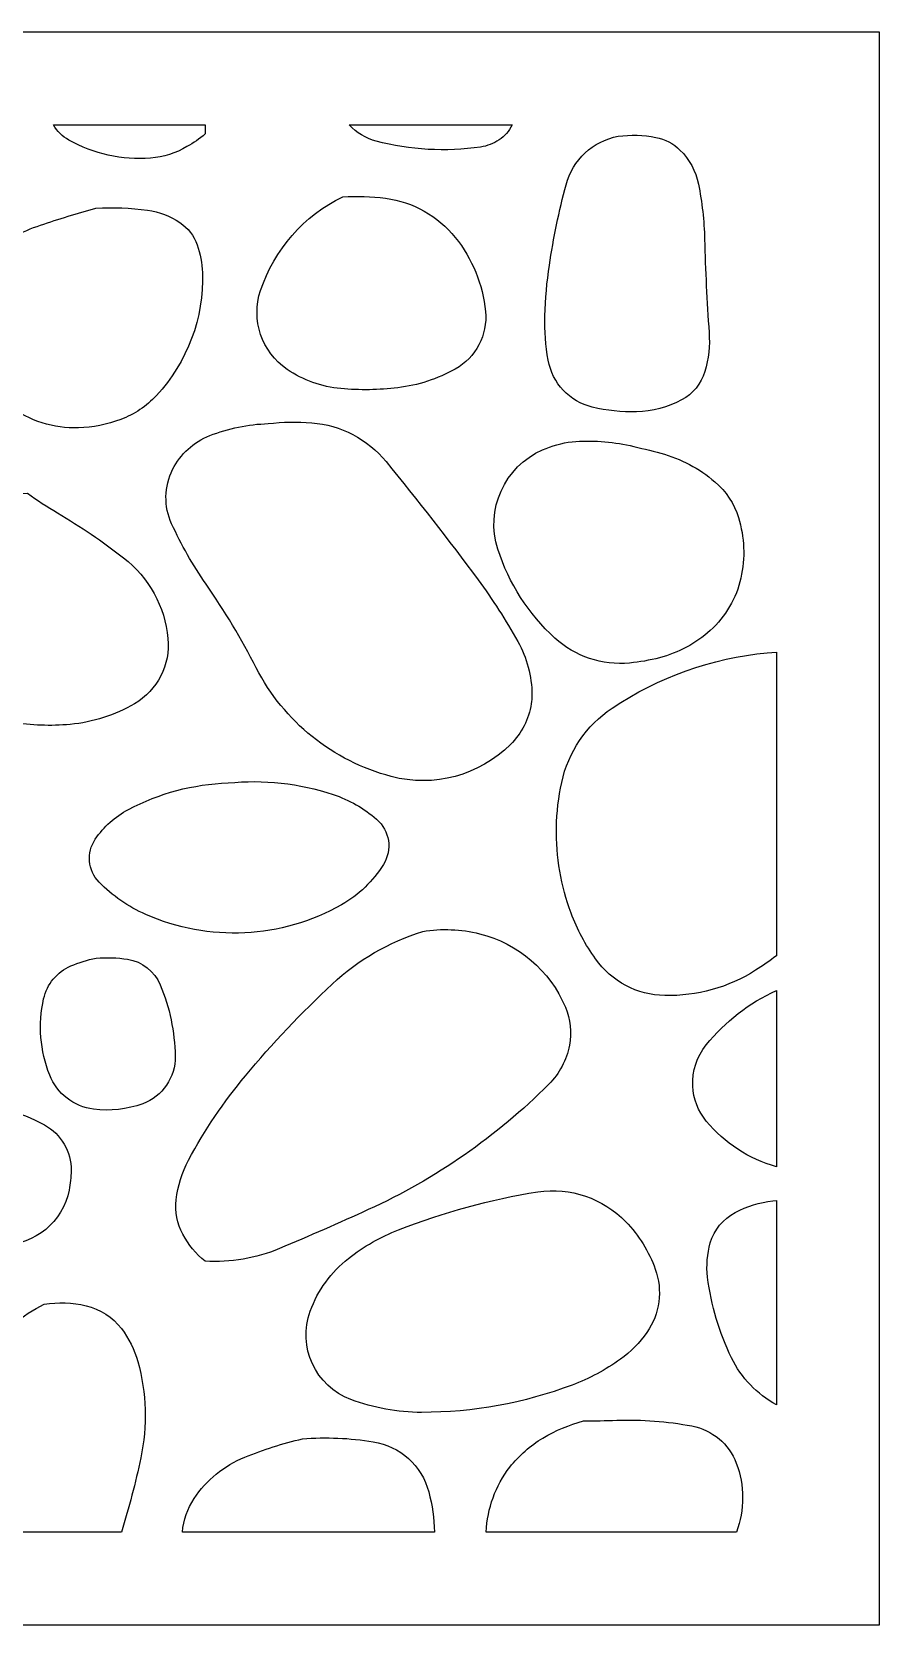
# Model space of a CAD drawing. Header units: centimetres. Extents: x -27 to -14.5, y -9 to -3.3.
# Drawn here: x -17.55 to -14.53, y -9 to -3.31 of the extents above; entities that cross this region are included whole.
import ezdxf

# ---------------------------------------------------------------- set-up
doc = ezdxf.new("R2010")
doc.units = ezdxf.units.CM
doc.header["$MEASUREMENT"] = 0
doc.layers.add('layer 1', color=7, linetype='Continuous')

msp = doc.modelspace()

# ---------------------------------------------------------------- linework, layer by layer
at = {"layer": 'layer 1', "color": 250}
for points, knots in [([(-26.99914, -3.31352), (-26.99914, -3.31352), (-26.99914, -9.00022), (-26.99914, -9.00022), (-26.99914, -9.00022), (-26.99914, -9.00022), (-14.52993, -9.00022), (-14.52993, -9.00022), (-14.52993, -9.00022), (-14.52993, -9.00022), (-14.52993, -3.31352), (-14.52993, -3.31352), (-14.52993, -3.31352), (-14.52993, -3.31352), (-26.99914, -3.31352), (-26.99914, -3.31352)], [0, 0, 0, 0, 0.2, 0.2, 0.2, 0.2, 0.4, 0.4, 0.4, 0.4, 0.6, 0.6, 0.6, 0.6, 1, 1, 1, 1]), ([(-16.93309, -3.64577), (-16.93309, -3.64577), (-17.47383, -3.64577), (-17.47383, -3.64577), (-17.47383, -3.64577), (-17.46082, -3.66822), (-17.44213, -3.68678), (-17.41956, -3.6996), (-17.41956, -3.6996), (-17.33097, -3.7499), (-17.22929, -3.77233), (-17.12769, -3.76395), (-17.12769, -3.76395), (-17.08202, -3.76018), (-17.03772, -3.74632), (-16.99806, -3.72322), (-16.99806, -3.72322), (-16.97518, -3.70992), (-16.95346, -3.69477), (-16.93309, -3.67778), (-16.93309, -3.67778), (-16.93309, -3.67778), (-16.93309, -3.64577), (-16.93309, -3.64577)], [0, 0, 0, 0, 0.1428571, 0.1428571, 0.1428571, 0.1428571, 0.2857143, 0.2857143, 0.2857143, 0.2857143, 0.4285714, 0.4285714, 0.4285714, 0.4285714, 0.5714286, 0.5714286, 0.5714286, 0.5714286, 0.7142857, 0.7142857, 0.7142857, 0.7142857, 1, 1, 1, 1]), ([(-16.41933, -3.64577), (-16.3935, -3.6739), (-16.36023, -3.69394), (-16.32332, -3.70359), (-16.32332, -3.70359), (-16.20196, -3.7355), (-16.07538, -3.74263), (-15.95115, -3.72448), (-15.95115, -3.72448), (-15.9276, -3.72101), (-15.90504, -3.71251), (-15.88509, -3.6994), (-15.88509, -3.6994), (-15.865, -3.68617), (-15.84898, -3.66759), (-15.83892, -3.64577), (-15.83892, -3.64577), (-15.83892, -3.64577), (-16.41933, -3.64577), (-16.41933, -3.64577)], [0, 0, 0, 0, 0.1666667, 0.1666667, 0.1666667, 0.1666667, 0.3333333, 0.3333333, 0.3333333, 0.3333333, 0.5, 0.5, 0.5, 0.5, 0.6666667, 0.6666667, 0.6666667, 0.6666667, 1, 1, 1, 1]), ([(-15.46097, -3.68597), (-15.55091, -3.70328), (-15.62291, -3.77045), (-15.64632, -3.85893), (-15.64632, -3.85893), (-15.6714, -3.95359), (-15.69123, -4.04965), (-15.70571, -4.14651), (-15.70571, -4.14651), (-15.71472, -4.20644), (-15.72009, -4.26691), (-15.72188, -4.32757), (-15.72188, -4.32757), (-15.72345, -4.38057), (-15.71946, -4.43358), (-15.71003, -4.48573), (-15.71003, -4.48573), (-15.69512, -4.5676), (-15.6336, -4.633), (-15.5527, -4.65283), (-15.5527, -4.65283), (-15.50116, -4.66553), (-15.44805, -4.67119), (-15.39495, -4.66994), (-15.39495, -4.66994), (-15.33878, -4.66856), (-15.28368, -4.65398), (-15.23414, -4.62733), (-15.23414, -4.62733), (-15.19415, -4.60591), (-15.16444, -4.56939), (-15.15143, -4.52593), (-15.15143, -4.52593), (-15.138, -4.4808), (-15.13285, -4.4336), (-15.13621, -4.38665), (-15.13621, -4.38665), (-15.1442, -4.27583), (-15.14944, -4.16498), (-15.15218, -4.05395), (-15.15218, -4.05395), (-15.15385, -3.98761), (-15.16128, -3.92166), (-15.17436, -3.85664), (-15.17436, -3.85664), (-15.18366, -3.81054), (-15.20655, -3.76825), (-15.24002, -3.73529), (-15.24002, -3.73529), (-15.26353, -3.7121), (-15.29326, -3.69645), (-15.32566, -3.69027), (-15.32566, -3.69027), (-15.37028, -3.68165), (-15.41593, -3.68024), (-15.46097, -3.68597)], [0, 0, 0, 0, 0.0666667, 0.0666667, 0.0666667, 0.0666667, 0.1333333, 0.1333333, 0.1333333, 0.1333333, 0.2, 0.2, 0.2, 0.2, 0.2666667, 0.2666667, 0.2666667, 0.2666667, 0.3333333, 0.3333333, 0.3333333, 0.3333333, 0.4, 0.4, 0.4, 0.4, 0.4666667, 0.4666667, 0.4666667, 0.4666667, 0.5333333, 0.5333333, 0.5333333, 0.5333333, 0.6, 0.6, 0.6, 0.6, 0.6666667, 0.6666667, 0.6666667, 0.6666667, 0.7333333, 0.7333333, 0.7333333, 0.7333333, 0.8, 0.8, 0.8, 0.8, 0.8666667, 0.8666667, 0.8666667, 0.8666667, 1, 1, 1, 1]), ([(-16.44228, -3.90218), (-16.58107, -3.96966), (-16.68675, -4.0901), (-16.73555, -4.23648), (-16.73555, -4.23648), (-16.7703, -4.34111), (-16.73168, -4.45603), (-16.64068, -4.51818), (-16.64068, -4.51818), (-16.5838, -4.55701), (-16.51798, -4.58072), (-16.44934, -4.58692), (-16.44934, -4.58692), (-16.38174, -4.59304), (-16.31355, -4.59197), (-16.24615, -4.58378), (-16.24615, -4.58378), (-16.17415, -4.57505), (-16.10455, -4.55239), (-16.04116, -4.51702), (-16.04116, -4.51702), (-15.96759, -4.47597), (-15.92539, -4.39537), (-15.93358, -4.31151), (-15.93358, -4.31151), (-15.94303, -4.21484), (-15.9804, -4.12313), (-16.04117, -4.04747), (-16.04117, -4.04747), (-16.10298, -3.9706), (-16.19188, -3.92044), (-16.28959, -3.90742), (-16.28959, -3.90742), (-16.34019, -3.9006), (-16.3913, -3.89893), (-16.44228, -3.90218)], [0, 0, 0, 0, 0.1, 0.1, 0.1, 0.1, 0.2, 0.2, 0.2, 0.2, 0.3, 0.3, 0.3, 0.3, 0.4, 0.4, 0.4, 0.4, 0.5, 0.5, 0.5, 0.5, 0.6, 0.6, 0.6, 0.6, 0.7, 0.7, 0.7, 0.7, 0.8, 0.8, 0.8, 0.8, 1, 1, 1, 1]), ([(-17.32259, -3.94263), (-17.38913, -3.96114), (-17.45515, -3.98142), (-17.52054, -4.00356), (-17.52054, -4.00356), (-17.58635, -4.02581), (-17.64827, -4.05814), (-17.70411, -4.09949), (-17.70411, -4.09949), (-17.76863, -4.14725), (-17.80655, -4.22283), (-17.80613, -4.3031), (-17.80613, -4.3031), (-17.8055, -4.43998), (-17.74043, -4.56845), (-17.63032, -4.64988), (-17.63032, -4.64988), (-17.55948, -4.70219), (-17.47309, -4.72925), (-17.38503, -4.72672), (-17.38503, -4.72672), (-17.33351, -4.72526), (-17.2826, -4.71518), (-17.23442, -4.69702), (-17.23442, -4.69702), (-17.18582, -4.67865), (-17.14226, -4.64936), (-17.10691, -4.61137), (-17.10691, -4.61137), (-16.99651, -4.49245), (-16.9376, -4.33481), (-16.94286, -4.17265), (-16.94286, -4.17265), (-16.94401, -4.13896), (-16.95031, -4.10558), (-16.96154, -4.07377), (-16.96154, -4.07377), (-16.97298, -4.04135), (-16.99459, -4.01353), (-17.02314, -3.99433), (-17.02314, -3.99433), (-17.05777, -3.97105), (-17.09723, -3.95602), (-17.13854, -3.95025), (-17.13854, -3.95025), (-17.19946, -3.94185), (-17.26109, -3.9393), (-17.32259, -3.94263), (-17.32259, -3.94263), (-17.32259, -3.94263), (-17.32259, -3.94263), (-17.32259, -3.94263)], [0, 0, 0, 0, 0.0714286, 0.0714286, 0.0714286, 0.0714286, 0.1428571, 0.1428571, 0.1428571, 0.1428571, 0.2142857, 0.2142857, 0.2142857, 0.2142857, 0.2857143, 0.2857143, 0.2857143, 0.2857143, 0.3571429, 0.3571429, 0.3571429, 0.3571429, 0.4285714, 0.4285714, 0.4285714, 0.4285714, 0.5, 0.5, 0.5, 0.5, 0.5714286, 0.5714286, 0.5714286, 0.5714286, 0.6428571, 0.6428571, 0.6428571, 0.6428571, 0.7142857, 0.7142857, 0.7142857, 0.7142857, 0.7857143, 0.7857143, 0.7857143, 0.7857143, 0.8571429, 0.8571429, 0.8571429, 0.8571429, 1, 1, 1, 1]), ([(-16.70838, -4.71181), (-16.77986, -4.71391), (-16.85038, -4.72831), (-16.91694, -4.75454), (-16.91694, -4.75454), (-16.97444, -4.77712), (-17.02146, -4.82024), (-17.04916, -4.87545), (-17.04916, -4.87545), (-17.07951, -4.9362), (-17.08087, -5.00727), (-17.05274, -5.06908), (-17.05274, -5.06908), (-17.01842, -5.14444), (-16.97738, -5.21654), (-16.93016, -5.28456), (-16.93016, -5.28456), (-16.86382, -5.38018), (-16.80389, -5.48021), (-16.75089, -5.5838), (-16.75089, -5.5838), (-16.65275, -5.77546), (-16.47798, -5.91631), (-16.26985, -5.97131), (-16.26985, -5.97131), (-16.11778, -6.0115), (-15.95598, -5.9681), (-15.84459, -5.8571), (-15.84459, -5.8571), (-15.80501, -5.81763), (-15.77897, -5.76664), (-15.77017, -5.71144), (-15.77017, -5.71144), (-15.76848, -5.70114), (-15.76768, -5.69064), (-15.76775, -5.68015), (-15.76775, -5.68015), (-15.76831, -5.61329), (-15.78569, -5.5476), (-15.81844, -5.48928), (-15.81844, -5.48928), (-15.86105, -5.41315), (-15.90828, -5.33958), (-15.95971, -5.26904), (-15.95971, -5.26904), (-16.06572, -5.12577), (-16.1753, -4.98512), (-16.28832, -4.84721), (-16.28832, -4.84721), (-16.35414, -4.76692), (-16.44976, -4.71696), (-16.55325, -4.70878), (-16.55325, -4.70878), (-16.60496, -4.70468), (-16.65691, -4.70572), (-16.70838, -4.71181)], [0, 0, 0, 0, 0.0666667, 0.0666667, 0.0666667, 0.0666667, 0.1333333, 0.1333333, 0.1333333, 0.1333333, 0.2, 0.2, 0.2, 0.2, 0.2666667, 0.2666667, 0.2666667, 0.2666667, 0.3333333, 0.3333333, 0.3333333, 0.3333333, 0.4, 0.4, 0.4, 0.4, 0.4666667, 0.4666667, 0.4666667, 0.4666667, 0.5333333, 0.5333333, 0.5333333, 0.5333333, 0.6, 0.6, 0.6, 0.6, 0.6666667, 0.6666667, 0.6666667, 0.6666667, 0.7333333, 0.7333333, 0.7333333, 0.7333333, 0.8, 0.8, 0.8, 0.8, 0.8666667, 0.8666667, 0.8666667, 0.8666667, 1, 1, 1, 1]), ([(-15.62478, -4.77621), (-15.66111, -4.78078), (-15.69669, -4.7906), (-15.73028, -4.80545), (-15.73028, -4.80545), (-15.86629, -4.86567), (-15.93495, -5.0186), (-15.8893, -5.1602), (-15.8893, -5.1602), (-15.85025, -5.28174), (-15.78024, -5.39096), (-15.68599, -5.47706), (-15.68599, -5.47706), (-15.61377, -5.54308), (-15.51711, -5.57551), (-15.41971, -5.56628), (-15.41971, -5.56628), (-15.38382, -5.56292), (-15.34823, -5.55672), (-15.31339, -5.5476), (-15.31339, -5.5476), (-15.2459, -5.53016), (-15.18366, -5.49658), (-15.13191, -5.44989), (-15.13191, -5.44989), (-15.07712, -5.40043), (-15.03902, -5.33516), (-15.02287, -5.26306), (-15.02287, -5.26306), (-15.00691, -5.19148), (-15.00985, -5.11705), (-15.03147, -5.04693), (-15.03147, -5.04693), (-15.04679, -4.9974), (-15.07576, -4.95322), (-15.11522, -4.91951), (-15.11522, -4.91951), (-15.17117, -4.87157), (-15.23709, -4.83681), (-15.30813, -4.81752), (-15.30813, -4.81752), (-15.34445, -4.80765), (-15.38108, -4.79861), (-15.41783, -4.79042), (-15.41783, -4.79042), (-15.48572, -4.77532), (-15.55543, -4.7705), (-15.62478, -4.77621)], [0, 0, 0, 0, 0.0769231, 0.0769231, 0.0769231, 0.0769231, 0.1538462, 0.1538462, 0.1538462, 0.1538462, 0.2307692, 0.2307692, 0.2307692, 0.2307692, 0.3076923, 0.3076923, 0.3076923, 0.3076923, 0.3846154, 0.3846154, 0.3846154, 0.3846154, 0.4615385, 0.4615385, 0.4615385, 0.4615385, 0.5384615, 0.5384615, 0.5384615, 0.5384615, 0.6153846, 0.6153846, 0.6153846, 0.6153846, 0.6923077, 0.6923077, 0.6923077, 0.6923077, 0.7692308, 0.7692308, 0.7692308, 0.7692308, 0.8461538, 0.8461538, 0.8461538, 0.8461538, 1, 1, 1, 1]), ([(-17.56725, -4.96035), (-17.56725, -4.96035), (-17.75302, -4.96912), (-17.75302, -4.96912), (-17.75302, -4.96912), (-17.79248, -4.9826), (-17.82934, -5.00255), (-17.86218, -5.02826), (-17.86218, -5.02826), (-17.91339, -5.06824), (-17.94446, -5.1286), (-17.9473, -5.19357), (-17.9473, -5.19357), (-17.94972, -5.24837), (-17.94677, -5.30325), (-17.93847, -5.35752), (-17.93847, -5.35752), (-17.92725, -5.43046), (-17.90804, -5.50193), (-17.88106, -5.57068), (-17.88106, -5.57068), (-17.83781, -5.68088), (-17.73948, -5.75993), (-17.62255, -5.77839), (-17.62255, -5.77839), (-17.55365, -5.78931), (-17.4837, -5.79162), (-17.41422, -5.78523), (-17.41422, -5.78523), (-17.3334, -5.77785), (-17.25509, -5.75268), (-17.1851, -5.71153), (-17.1851, -5.71153), (-17.10334, -5.66363), (-17.05684, -5.57279), (-17.06576, -5.47847), (-17.06576, -5.47847), (-17.07646, -5.36466), (-17.13377, -5.26042), (-17.22424, -5.19038), (-17.22424, -5.19038), (-17.29919, -5.13227), (-17.37769, -5.07896), (-17.45926, -5.03063), (-17.45926, -5.03063), (-17.49628, -5.00875), (-17.53229, -4.98533), (-17.56725, -4.96035)], [0, 0, 0, 0, 0.0769231, 0.0769231, 0.0769231, 0.0769231, 0.1538462, 0.1538462, 0.1538462, 0.1538462, 0.2307692, 0.2307692, 0.2307692, 0.2307692, 0.3076923, 0.3076923, 0.3076923, 0.3076923, 0.3846154, 0.3846154, 0.3846154, 0.3846154, 0.4615385, 0.4615385, 0.4615385, 0.4615385, 0.5384615, 0.5384615, 0.5384615, 0.5384615, 0.6153846, 0.6153846, 0.6153846, 0.6153846, 0.6923077, 0.6923077, 0.6923077, 0.6923077, 0.7692308, 0.7692308, 0.7692308, 0.7692308, 0.8461538, 0.8461538, 0.8461538, 0.8461538, 1, 1, 1, 1]), ([(-14.89597, -6.61081), (-14.89597, -6.61081), (-14.89597, -5.52806), (-14.89597, -5.52806), (-14.89597, -5.52806), (-14.89597, -5.52806), (-14.92914, -5.52954), (-14.92914, -5.52954), (-14.92914, -5.52954), (-15.12709, -5.54854), (-15.31716, -5.61649), (-15.48227, -5.72738), (-15.48227, -5.72738), (-15.57431, -5.7892), (-15.63864, -5.88429), (-15.66185, -5.99261), (-15.66185, -5.99261), (-15.67324, -6.04562), (-15.67948, -6.09956), (-15.68043, -6.15366), (-15.68043, -6.15366), (-15.68231, -6.25781), (-15.66469, -6.36133), (-15.62847, -6.45894), (-15.62847, -6.45894), (-15.60642, -6.51698), (-15.57703, -6.57198), (-15.54104, -6.62256), (-15.54104, -6.62256), (-15.48404, -6.70276), (-15.39252, -6.7512), (-15.29417, -6.75313), (-15.29417, -6.75313), (-15.17978, -6.75545), (-15.06727, -6.72416), (-14.9705, -6.66308), (-14.9705, -6.66308), (-14.94478, -6.64692), (-14.9199, -6.62949), (-14.89597, -6.61081)], [0, 0, 0, 0, 0.0909091, 0.0909091, 0.0909091, 0.0909091, 0.1818182, 0.1818182, 0.1818182, 0.1818182, 0.2727273, 0.2727273, 0.2727273, 0.2727273, 0.3636364, 0.3636364, 0.3636364, 0.3636364, 0.4545455, 0.4545455, 0.4545455, 0.4545455, 0.5454545, 0.5454545, 0.5454545, 0.5454545, 0.6363636, 0.6363636, 0.6363636, 0.6363636, 0.7272727, 0.7272727, 0.7272727, 0.7272727, 0.8181818, 0.8181818, 0.8181818, 0.8181818, 1, 1, 1, 1]), ([(-16.85153, -5.9944), (-16.9757, -5.99838), (-17.09725, -6.03081), (-17.20698, -6.08907), (-17.20698, -6.08907), (-17.25426, -6.11426), (-17.29478, -6.15047), (-17.32499, -6.19477), (-17.32499, -6.19477), (-17.35765, -6.24262), (-17.35197, -6.30694), (-17.31135, -6.34831), (-17.31135, -6.34831), (-17.26371, -6.39681), (-17.20745, -6.43584), (-17.14532, -6.46346), (-17.14532, -6.46346), (-16.92019, -6.56348), (-16.66103, -6.55078), (-16.44681, -6.42892), (-16.44681, -6.42892), (-16.38573, -6.39427), (-16.33441, -6.34475), (-16.29736, -6.28504), (-16.29736, -6.28504), (-16.26493, -6.23265), (-16.27521, -6.16453), (-16.32172, -6.12402), (-16.32172, -6.12402), (-16.36716, -6.08446), (-16.41989, -6.05433), (-16.47705, -6.03534), (-16.47705, -6.03534), (-16.59755, -5.99513), (-16.72517, -5.98118), (-16.85153, -5.9944)], [0, 0, 0, 0, 0.1, 0.1, 0.1, 0.1, 0.2, 0.2, 0.2, 0.2, 0.3, 0.3, 0.3, 0.3, 0.4, 0.4, 0.4, 0.4, 0.5, 0.5, 0.5, 0.5, 0.6, 0.6, 0.6, 0.6, 0.7, 0.7, 0.7, 0.7, 0.8, 0.8, 0.8, 0.8, 1, 1, 1, 1]), ([(-16.15736, -6.52413), (-16.27774, -6.5618), (-16.38804, -6.62603), (-16.48011, -6.71209), (-16.48011, -6.71209), (-16.59009, -6.81485), (-16.69348, -6.92432), (-16.78982, -7.03987), (-16.78982, -7.03987), (-16.86728, -7.13287), (-16.93514, -7.23353), (-16.99219, -7.34031), (-16.99219, -7.34031), (-17.01579, -7.38443), (-17.0307, -7.43262), (-17.03614, -7.48227), (-17.03614, -7.48227), (-17.04078, -7.52467), (-17.03259, -7.5675), (-17.01275, -7.60518), (-17.01275, -7.60518), (-16.9931, -7.64255), (-16.96594, -7.67539), (-16.93309, -7.70173), (-16.93309, -7.70173), (-16.84251, -7.70689), (-16.75204, -7.69134), (-16.66849, -7.6562), (-16.66849, -7.6562), (-16.56207, -7.61147), (-16.45637, -7.56519), (-16.35141, -7.51731), (-16.35141, -7.51731), (-16.11169, -7.40785), (-15.89378, -7.2563), (-15.70791, -7.06959), (-15.70791, -7.06959), (-15.67003, -7.03158), (-15.64443, -6.98314), (-15.63424, -6.93051), (-15.63424, -6.93051), (-15.62543, -6.88475), (-15.63035, -6.83741), (-15.64851, -6.79448), (-15.64851, -6.79448), (-15.70383, -6.66393), (-15.81709, -6.56694), (-15.95458, -6.53255), (-15.95458, -6.53255), (-16.0209, -6.51593), (-16.08987, -6.51309), (-16.15736, -6.52413)], [0, 0, 0, 0, 0.0714286, 0.0714286, 0.0714286, 0.0714286, 0.1428571, 0.1428571, 0.1428571, 0.1428571, 0.2142857, 0.2142857, 0.2142857, 0.2142857, 0.2857143, 0.2857143, 0.2857143, 0.2857143, 0.3571429, 0.3571429, 0.3571429, 0.3571429, 0.4285714, 0.4285714, 0.4285714, 0.4285714, 0.5, 0.5, 0.5, 0.5, 0.5714286, 0.5714286, 0.5714286, 0.5714286, 0.6428571, 0.6428571, 0.6428571, 0.6428571, 0.7142857, 0.7142857, 0.7142857, 0.7142857, 0.7857143, 0.7857143, 0.7857143, 0.7857143, 0.8571429, 0.8571429, 0.8571429, 0.8571429, 1, 1, 1, 1]), ([(-17.32227, -6.61983), (-17.35324, -6.62571), (-17.38346, -6.63498), (-17.41237, -6.64756), (-17.41237, -6.64756), (-17.46144, -6.66895), (-17.49738, -6.7124), (-17.5091, -6.76457), (-17.5091, -6.76457), (-17.52952, -6.8555), (-17.52202, -6.95042), (-17.48764, -7.037), (-17.48764, -7.037), (-17.46135, -7.10305), (-17.40141, -7.14966), (-17.33088, -7.15889), (-17.33088, -7.15889), (-17.27184, -7.16656), (-17.21179, -7.15974), (-17.15592, -7.13906), (-17.15592, -7.13906), (-17.08527, -7.11292), (-17.03888, -7.04503), (-17.04015, -6.96967), (-17.04015, -6.96967), (-17.04172, -6.88221), (-17.05967, -6.79575), (-17.09325, -6.71493), (-17.09325, -6.71493), (-17.1135, -6.66623), (-17.15758, -6.63164), (-17.20966, -6.62361), (-17.20966, -6.62361), (-17.24691, -6.61784), (-17.28469, -6.61658), (-17.32227, -6.61983)], [0, 0, 0, 0, 0.1, 0.1, 0.1, 0.1, 0.2, 0.2, 0.2, 0.2, 0.3, 0.3, 0.3, 0.3, 0.4, 0.4, 0.4, 0.4, 0.5, 0.5, 0.5, 0.5, 0.6, 0.6, 0.6, 0.6, 0.7, 0.7, 0.7, 0.7, 0.8, 0.8, 0.8, 0.8, 1, 1, 1, 1]), ([(-14.89597, -7.3642), (-14.89597, -7.3642), (-14.89597, -6.73455), (-14.89597, -6.73455), (-14.89597, -6.73455), (-14.99316, -6.77947), (-15.07871, -6.84602), (-15.1463, -6.92915), (-15.1463, -6.92915), (-15.17989, -6.9705), (-15.19709, -7.02278), (-15.19452, -7.07608), (-15.19452, -7.07608), (-15.19227, -7.12196), (-15.17536, -7.1658), (-15.14619, -7.2012), (-15.14619, -7.2012), (-15.08143, -7.27982), (-14.9941, -7.3367), (-14.89597, -7.3642)], [0, 0, 0, 0, 0.1666667, 0.1666667, 0.1666667, 0.1666667, 0.3333333, 0.3333333, 0.3333333, 0.3333333, 0.5, 0.5, 0.5, 0.5, 0.6666667, 0.6666667, 0.6666667, 0.6666667, 1, 1, 1, 1]), ([(-18.63087, -6.94825), (-18.66363, -6.97428), (-18.68853, -7.00902), (-18.70268, -7.04848), (-18.70268, -7.04848), (-18.70887, -7.0657), (-18.71106, -7.08406), (-18.70919, -7.10222), (-18.70919, -7.10222), (-18.70325, -7.15889), (-18.67906, -7.21201), (-18.64022, -7.25364), (-18.64022, -7.25364), (-18.59792, -7.29902), (-18.54639, -7.33491), (-18.48918, -7.35895), (-18.48918, -7.35895), (-18.35968, -7.41331), (-18.23162, -7.47105), (-18.10505, -7.53202), (-18.10505, -7.53202), (-18.04322, -7.56183), (-17.9791, -7.58691), (-17.91341, -7.60696), (-17.91341, -7.60696), (-17.82974, -7.63247), (-17.74264, -7.64495), (-17.6552, -7.64412), (-17.6552, -7.64412), (-17.53954, -7.64286), (-17.44067, -7.56079), (-17.41832, -7.44732), (-17.41832, -7.44732), (-17.4138, -7.42444), (-17.41148, -7.40114), (-17.41118, -7.37774), (-17.41118, -7.37774), (-17.41055, -7.31009), (-17.44696, -7.24758), (-17.50616, -7.21485), (-17.50616, -7.21485), (-17.55013, -7.1906), (-17.59704, -7.17202), (-17.64575, -7.15974), (-17.64575, -7.15974), (-17.76597, -7.1294), (-17.88526, -7.09529), (-18.00334, -7.0574), (-18.00334, -7.0574), (-18.02938, -7.04911), (-18.0555, -7.04093), (-18.08153, -7.03285), (-18.08153, -7.03285), (-18.25954, -6.97796), (-18.44458, -6.94951), (-18.63087, -6.94825), (-18.63087, -6.94825), (-18.63087, -6.94825), (-18.63087, -6.94825), (-18.63087, -6.94825)], [0, 0, 0, 0, 0.0625, 0.0625, 0.0625, 0.0625, 0.125, 0.125, 0.125, 0.125, 0.1875, 0.1875, 0.1875, 0.1875, 0.25, 0.25, 0.25, 0.25, 0.3125, 0.3125, 0.3125, 0.3125, 0.375, 0.375, 0.375, 0.375, 0.4375, 0.4375, 0.4375, 0.4375, 0.5, 0.5, 0.5, 0.5, 0.5625, 0.5625, 0.5625, 0.5625, 0.625, 0.625, 0.625, 0.625, 0.6875, 0.6875, 0.6875, 0.6875, 0.75, 0.75, 0.75, 0.75, 0.8125, 0.8125, 0.8125, 0.8125, 0.875, 0.875, 0.875, 0.875, 1, 1, 1, 1]), ([(-15.74675, -7.45321), (-15.91657, -7.48102), (-16.08294, -7.52663), (-16.2432, -7.58922), (-16.2432, -7.58922), (-16.30754, -7.6143), (-16.36789, -7.64873), (-16.42216, -7.69145), (-16.42216, -7.69145), (-16.48419, -7.74011), (-16.53141, -7.80512), (-16.5585, -7.87915), (-16.5585, -7.87915), (-16.605, -8.00653), (-16.54034, -8.14749), (-16.41335, -8.19502), (-16.41335, -8.19502), (-16.33273, -8.22526), (-16.2473, -8.2408), (-16.1612, -8.24091), (-16.1612, -8.24091), (-15.97776, -8.24112), (-15.79587, -8.20805), (-15.62428, -8.14319), (-15.62428, -8.14319), (-15.56328, -8.1202), (-15.50556, -8.08927), (-15.45266, -8.05129), (-15.45266, -8.05129), (-15.41593, -8.02492), (-15.38392, -7.99258), (-15.35809, -7.95543), (-15.35809, -7.95543), (-15.31213, -7.8895), (-15.3009, -7.80552), (-15.32797, -7.72985), (-15.32797, -7.72985), (-15.35066, -7.66648), (-15.38654, -7.60875), (-15.43335, -7.56046), (-15.43335, -7.56046), (-15.51459, -7.47643), (-15.63109, -7.43661), (-15.74675, -7.45321), (-15.74675, -7.45321), (-15.74675, -7.45321), (-15.74675, -7.45321), (-15.74675, -7.45321)], [0, 0, 0, 0, 0.0769231, 0.0769231, 0.0769231, 0.0769231, 0.1538462, 0.1538462, 0.1538462, 0.1538462, 0.2307692, 0.2307692, 0.2307692, 0.2307692, 0.3076923, 0.3076923, 0.3076923, 0.3076923, 0.3846154, 0.3846154, 0.3846154, 0.3846154, 0.4615385, 0.4615385, 0.4615385, 0.4615385, 0.5384615, 0.5384615, 0.5384615, 0.5384615, 0.6153846, 0.6153846, 0.6153846, 0.6153846, 0.6923077, 0.6923077, 0.6923077, 0.6923077, 0.7692308, 0.7692308, 0.7692308, 0.7692308, 0.8461538, 0.8461538, 0.8461538, 0.8461538, 1, 1, 1, 1]), ([(-14.89597, -8.21362), (-14.89597, -8.21362), (-14.89597, -7.48478), (-14.89597, -7.48478), (-14.89597, -7.48478), (-14.89597, -7.48478), (-14.90896, -7.48552), (-14.90896, -7.48552), (-14.90896, -7.48552), (-14.95569, -7.49158), (-15.00093, -7.50568), (-15.0428, -7.52731), (-15.0428, -7.52731), (-15.08616, -7.54966), (-15.11837, -7.58881), (-15.13182, -7.63572), (-15.13182, -7.63572), (-15.14326, -7.67561), (-15.14651, -7.71744), (-15.14147, -7.75863), (-15.14147, -7.75863), (-15.12908, -7.85864), (-15.10021, -7.95584), (-15.05603, -8.04642), (-15.05603, -8.04642), (-15.02139, -8.11748), (-14.96545, -8.17593), (-14.89597, -8.21362)], [0, 0, 0, 0, 0.125, 0.125, 0.125, 0.125, 0.25, 0.25, 0.25, 0.25, 0.375, 0.375, 0.375, 0.375, 0.5, 0.5, 0.5, 0.5, 0.625, 0.625, 0.625, 0.625, 0.75, 0.75, 0.75, 0.75, 1, 1, 1, 1]), ([(-17.75018, -8.66786), (-17.75018, -8.66786), (-17.23149, -8.66786), (-17.23149, -8.66786), (-17.23149, -8.66786), (-17.20462, -8.58064), (-17.18174, -8.49223), (-17.16274, -8.40296), (-17.16274, -8.40296), (-17.1387, -8.28929), (-17.14227, -8.17164), (-17.17334, -8.05965), (-17.17334, -8.05965), (-17.1852, -8.01691), (-17.20514, -7.97682), (-17.23211, -7.94146), (-17.23211, -7.94146), (-17.26328, -7.90063), (-17.30768, -7.87189), (-17.35765, -7.86023), (-17.35765, -7.86023), (-17.40671, -7.84868), (-17.45746, -7.84685), (-17.50721, -7.85477), (-17.50721, -7.85477), (-17.66355, -7.93391), (-17.77936, -8.07498), (-17.82628, -8.24384), (-17.82628, -8.24384), (-17.85735, -8.35772), (-17.84675, -8.47891), (-17.79636, -8.58566), (-17.79636, -8.58566), (-17.78293, -8.61413), (-17.7675, -8.64153), (-17.75018, -8.66786)], [0, 0, 0, 0, 0.1, 0.1, 0.1, 0.1, 0.2, 0.2, 0.2, 0.2, 0.3, 0.3, 0.3, 0.3, 0.4, 0.4, 0.4, 0.4, 0.5, 0.5, 0.5, 0.5, 0.6, 0.6, 0.6, 0.6, 0.7, 0.7, 0.7, 0.7, 0.8, 0.8, 0.8, 0.8, 1, 1, 1, 1]), ([(-15.93064, -8.66797), (-15.93064, -8.66797), (-15.03902, -8.66797), (-15.03902, -8.66797), (-15.03902, -8.66797), (-15.00912, -8.58873), (-15.00912, -8.5013), (-15.03913, -8.42212), (-15.03913, -8.42212), (-15.06516, -8.35342), (-15.12499, -8.30314), (-15.1972, -8.28944), (-15.1972, -8.28944), (-15.28558, -8.27262), (-15.37553, -8.26578), (-15.46548, -8.26893), (-15.46548, -8.26893), (-15.50515, -8.2704), (-15.54471, -8.27113), (-15.58438, -8.27123), (-15.58438, -8.27123), (-15.63508, -8.28488), (-15.68368, -8.30545), (-15.72881, -8.33239), (-15.72881, -8.33239), (-15.77405, -8.3594), (-15.81395, -8.39456), (-15.84658, -8.43603), (-15.84658, -8.43603), (-15.8979, -8.50277), (-15.92729, -8.5838), (-15.93064, -8.66797)], [0, 0, 0, 0, 0.1111111, 0.1111111, 0.1111111, 0.1111111, 0.2222222, 0.2222222, 0.2222222, 0.2222222, 0.3333333, 0.3333333, 0.3333333, 0.3333333, 0.4444444, 0.4444444, 0.4444444, 0.4444444, 0.5555556, 0.5555556, 0.5555556, 0.5555556, 0.6666667, 0.6666667, 0.6666667, 0.6666667, 0.7777778, 0.7777778, 0.7777778, 0.7777778, 1, 1, 1, 1]), ([(-17.01423, -8.66797), (-17.01423, -8.66797), (-16.11523, -8.66797), (-16.11523, -8.66797), (-16.11523, -8.66797), (-16.11652, -8.61949), (-16.12345, -8.57142), (-16.13593, -8.5246), (-16.13593, -8.5246), (-16.1607, -8.43109), (-16.23816, -8.36097), (-16.33368, -8.34555), (-16.33368, -8.34555), (-16.41723, -8.33211), (-16.50213, -8.32875), (-16.58653, -8.33538), (-16.58653, -8.33538), (-16.65652, -8.35174), (-16.72517, -8.37357), (-16.79183, -8.40065), (-16.79183, -8.40065), (-16.86564, -8.43066), (-16.92868, -8.4822), (-16.97265, -8.54874), (-16.97265, -8.54874), (-16.99618, -8.58441), (-17.01051, -8.62536), (-17.01423, -8.66797)], [0, 0, 0, 0, 0.125, 0.125, 0.125, 0.125, 0.25, 0.25, 0.25, 0.25, 0.375, 0.375, 0.375, 0.375, 0.5, 0.5, 0.5, 0.5, 0.625, 0.625, 0.625, 0.625, 0.75, 0.75, 0.75, 0.75, 1, 1, 1, 1])]:
    msp.add_open_spline(points, degree=3, knots=knots, dxfattribs=at)

doc.saveas('drawing.dxf')
